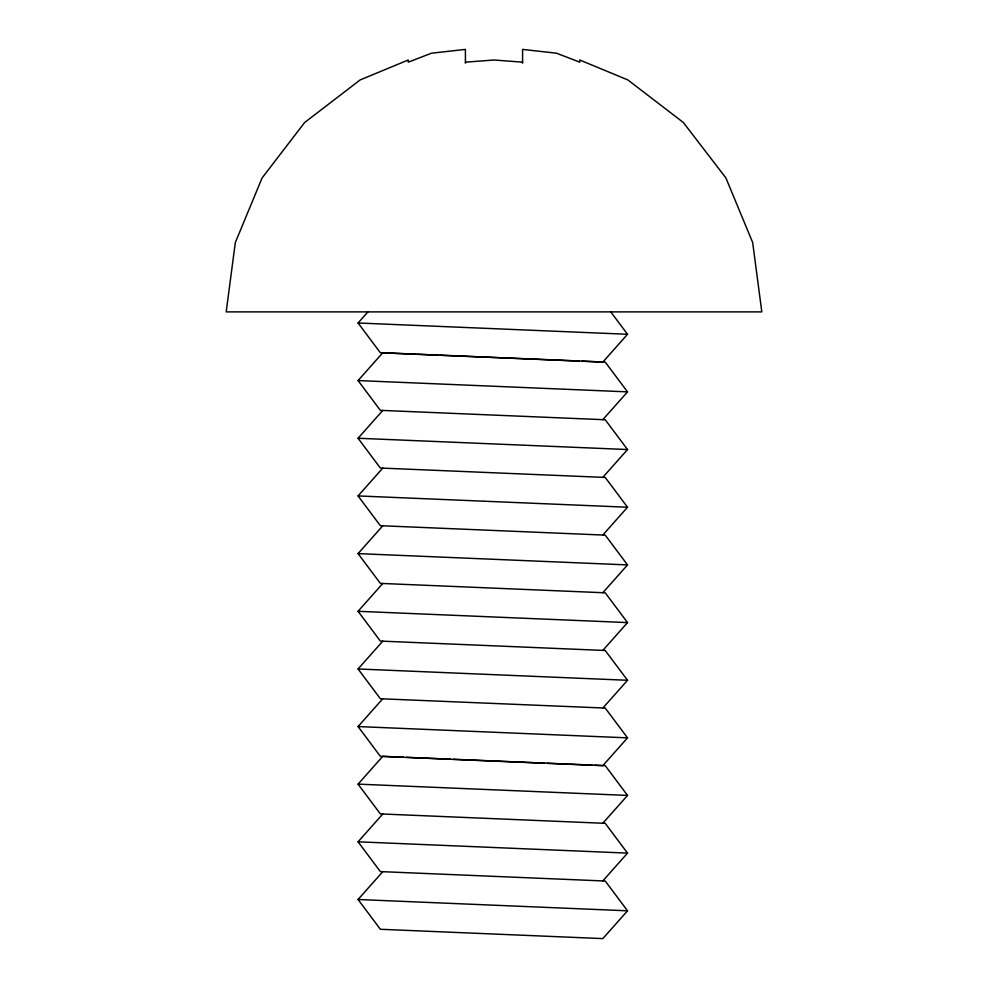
<?xml version="1.0" encoding="UTF-8"?>
<svg xmlns="http://www.w3.org/2000/svg" width="988" height="988" viewBox="0 0 988 988"><rect width="100%" height="100%" fill="white"/><g stroke="black" fill="none" stroke-linecap="round" stroke-linejoin="round"><path stroke-width="1.48" d="M579.079 361.089L380.355 352.765L358.064 322.99L367.944 311.862M602.828 477.352L627.528 449.54L605.236 419.764L380.355 410.341L358.064 380.565L382.764 352.765L415.343 354.124M602.828 535.027L627.528 507.227L605.236 477.451L380.355 468.028L358.064 438.252L382.764 410.44M602.828 592.714L627.528 564.914L605.236 535.138L380.355 525.702L358.064 495.927L382.764 468.127M602.828 650.4L627.528 622.588L605.236 592.812L380.355 583.389L358.064 553.613L382.764 525.814M602.828 708.075L627.528 680.275L605.236 650.499L380.355 641.076L358.064 611.3L382.764 583.488M610.584 311.652L627.528 334.277L602.828 362.09L582.031 361.213M594.862 765.317L602.828 765.651L627.528 737.851L605.236 708.075L380.355 698.751L358.064 668.975L382.764 641.175M602.828 419.665L627.528 391.866L605.236 362.09L439.87 355.161M544.227 763.205L380.355 756.326L358.064 726.563L382.764 698.751M602.828 880.913L627.528 853.113L605.236 823.337L380.355 813.914L358.064 784.139L382.764 756.326L403.561 757.203M382.764 871.7L358.064 899.5L380.355 929.276L602.828 938.6L627.528 910.8L605.236 881.024L380.355 871.589L358.064 841.813L382.764 814.013M602.828 823.239L627.528 795.426L605.236 765.651L453.282 759.29M465.41 62.17L494 60.009L522.59 62.17M358.064 322.99L627.528 334.277M416.874 354.198L438.376 355.1M358.064 380.565L627.528 391.866M358.064 438.252L627.528 449.54M358.064 495.927L627.528 507.227M358.064 553.613L627.528 564.914M358.064 611.3L627.528 622.588M358.064 668.975L627.528 680.275M358.064 726.563L627.528 737.851M406.5 757.327L450.306 759.167M547.204 763.329L568.705 764.23M570.249 764.292L592.084 765.206M358.064 784.139L627.528 795.426M358.064 841.813L627.528 853.113M358.064 899.5L627.528 910.8M522.59 63.183L522.59 49.4L556.54 53.204L579.758 62.17L579.758 60.009L627.899 79.954L683.363 122.512L725.921 177.976L752.683 242.566L761.81 311.887L226.19 311.887L235.317 242.566L262.079 177.976L304.637 122.512L360.101 79.954L408.242 60.009L408.242 62.17L431.46 53.204L465.41 49.4L465.41 63.183"/></g></svg>
